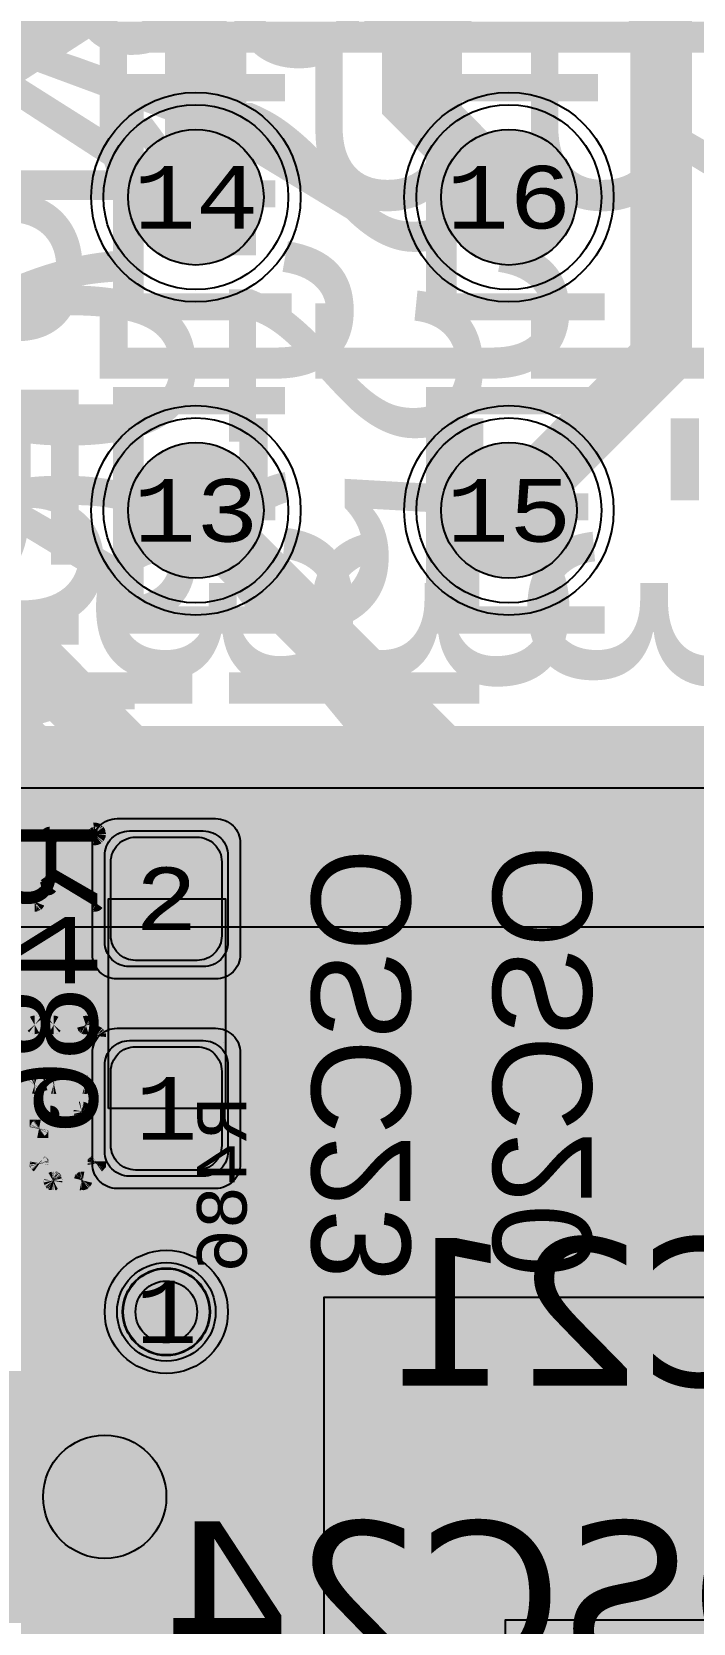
# Model space of a CAD drawing. Extents: x -28 to 199, y -61 to 255.
# Drawn here: x 62.41 to 67.78, y 177.97 to 190.88 of the extents above; entities that cross this region are included whole.
import ezdxf
from ezdxf.enums import TextEntityAlignment as Align

# ---------------------------------------------------------------- set-up
doc = ezdxf.new("R2010")
doc.units = 0
doc.header["$MEASUREMENT"] = 0
for name, color, linetype in [('ASSEMBLY_OUTLINES_BTM', 191, 'CONTINUOUS'), ('ASSEMBLY_OUTLINES_TOP', 102, 'CONTINUOUS'), ('ASSEMBLY_PART_NUMBERS_BTM', 191, 'CONTINUOUS'), ('ASSEMBLY_PART_NUMBERS_TOP', 102, 'CONTINUOUS'), ('ASSEMBLY_REF_DES_BTM', 191, 'CONTINUOUS'), ('DRILL_DRAWING', 21, 'CONTINUOUS'), ('GENERATED_SILKSCREEN_BTM', 255, 'CONTINUOUS'), ('GENERATED_SILKSCREEN_TOP', 140, 'CONTINUOUS'), ('MOUNTING_HOLES_LAYER_2', 42, 'CONTINUOUS'), ('MOUNTING_HOLES_LAYER_3', 42, 'CONTINUOUS'), ('MOUNTING_HOLES_LAYER_BOT21', 42, 'CONTINUOUS'), ('MOUNTING_HOLES_LAYER_TOP', 42, 'CONTINUOUS'), ('PART_HOLES_LAYER_2', 30, 'CONTINUOUS'), ('PART_HOLES_LAYER_3', 30, 'CONTINUOUS'), ('PART_HOLES_LAYER_BOTTOM', 30, 'CONTINUOUS'), ('PART_HOLES_LAYER_TOP', 30, 'CONTINUOUS'), ('PART_PADS_LAYER_2', 230, 'CONTINUOUS'), ('PART_PADS_LAYER_3', 81, 'CONTINUOUS'), ('PART_PADS_LAYER_BOTTOM', 10, 'CONTINUOUS'), ('PART_PADS_LAYER_TOP', 150, 'CONTINUOUS'), ('PART_PADS_SMD_BTM', 10, 'CONTINUOUS'), ('PIN_NUMBERS_BTM', 8, 'CONTINUOUS'), ('PIN_NUMBERS_TOP', 8, 'CONTINUOUS'), ('PLACEMENT_OUTLINES_BTM', 222, 'CONTINUOUS'), ('PLACEMENT_OUTLINES_TOP', 130, 'CONTINUOUS'), ('PLANE_DATA_LAYER_TOP', 150, 'CONTINUOUS'), ('PLANE_SHAPES_LAYER_2', 230, 'CONTINUOUS'), ('PLANE_SHAPES_LAYER_3', 81, 'CONTINUOUS'), ('PLANE_SHAPES_LAYER_TOP', 150, 'CONTINUOUS'), ('SILKSCREEN_OUTLINES_BTM', 211, 'CONTINUOUS'), ('SILKSCREEN_OUTLINES_TOP', 150, 'CONTINUOUS'), ('SILKSCREEN_REF_DES_BTM', 211, 'CONTINUOUS'), ('SOLDERMASK_PADS_BTM', 12, 'CONTINUOUS'), ('SOLDERMASK_PADS_TOP', 180, 'CONTINUOUS'), ('SOLDERPASTE_PADS_BTM', 12, 'CONTINUOUS'), ('TRACES_LAYER_BOTTOM', 10, 'CONTINUOUS'), ('TRACES_LAYER_TOP', 150, 'CONTINUOUS')]:
    doc.layers.add(name, color=color, linetype=linetype)
doc.styles.add('COURIER_NEW', font='COUR.TTF')
doc.styles.add('VERDANA', font='verdana.TTF')
doc.styles.add('VERIBEST_GERBER_0', font='txt')

msp = doc.modelspace()

# ---------------------------------------------------------------- hatches: boundary and pattern name
at = {"layer": 'ASSEMBLY_OUTLINES_BTM'}
h = msp.add_hatch(color=256, dxfattribs=at)
edge = h.paths.add_edge_path()
edge.add_arc((63.5, 180.5), 0.5, 0, 360)
at = {"layer": 'MOUNTING_HOLES_LAYER_2'}
h = msp.add_hatch(color=256, dxfattribs=at)
edge = h.paths.add_edge_path()
edge.add_arc((63, 179), 0.5, 0, 360)
at = {"layer": 'MOUNTING_HOLES_LAYER_3'}
h = msp.add_hatch(color=256, dxfattribs=at)
edge = h.paths.add_edge_path()
edge.add_arc((63, 179), 0.5, 0, 360)
at = {"layer": 'MOUNTING_HOLES_LAYER_BOT21'}
h = msp.add_hatch(color=256, dxfattribs=at)
edge = h.paths.add_edge_path()
edge.add_arc((63, 179), 0.5, 0, 360)
at = {"layer": 'MOUNTING_HOLES_LAYER_TOP'}
h = msp.add_hatch(color=256, dxfattribs=at)
edge = h.paths.add_edge_path()
edge.add_arc((63, 179), 0.5, 0, 360)
at = {"layer": 'PART_HOLES_LAYER_2'}
h = msp.add_hatch(color=256, dxfattribs=at)
edge = h.paths.add_edge_path()
edge.add_arc((63.74, 189.54), 0.55, 0, 360)
h = msp.add_hatch(color=256, dxfattribs=at)
edge = h.paths.add_edge_path()
edge.add_arc((66.28, 189.54), 0.55, 0, 360)
h = msp.add_hatch(color=256, dxfattribs=at)
edge = h.paths.add_edge_path()
edge.add_arc((63.74, 187), 0.55, 0, 360)
h = msp.add_hatch(color=256, dxfattribs=at)
edge = h.paths.add_edge_path()
edge.add_arc((66.28, 187), 0.55, 0, 360)
h = msp.add_hatch(color=256, dxfattribs=at)
edge = h.paths.add_edge_path()
edge.add_arc((63.5, 180.5), 0.25, 0, 360)
at = {"layer": 'PART_HOLES_LAYER_3'}
h = msp.add_hatch(color=256, dxfattribs=at)
edge = h.paths.add_edge_path()
edge.add_arc((63.74, 189.54), 0.55, 0, 360)
h = msp.add_hatch(color=256, dxfattribs=at)
edge = h.paths.add_edge_path()
edge.add_arc((66.28, 189.54), 0.55, 0, 360)
h = msp.add_hatch(color=256, dxfattribs=at)
edge = h.paths.add_edge_path()
edge.add_arc((63.74, 187), 0.55, 0, 360)
h = msp.add_hatch(color=256, dxfattribs=at)
edge = h.paths.add_edge_path()
edge.add_arc((66.28, 187), 0.55, 0, 360)
h = msp.add_hatch(color=256, dxfattribs=at)
edge = h.paths.add_edge_path()
edge.add_arc((63.5, 180.5), 0.25, 0, 360)
at = {"layer": 'PART_HOLES_LAYER_BOTTOM'}
h = msp.add_hatch(color=256, dxfattribs=at)
edge = h.paths.add_edge_path()
edge.add_arc((63.74, 189.54), 0.55, 0, 360)
h = msp.add_hatch(color=256, dxfattribs=at)
edge = h.paths.add_edge_path()
edge.add_arc((66.28, 189.54), 0.55, 0, 360)
h = msp.add_hatch(color=256, dxfattribs=at)
edge = h.paths.add_edge_path()
edge.add_arc((63.74, 187), 0.55, 0, 360)
h = msp.add_hatch(color=256, dxfattribs=at)
edge = h.paths.add_edge_path()
edge.add_arc((66.28, 187), 0.55, 0, 360)
h = msp.add_hatch(color=256, dxfattribs=at)
edge = h.paths.add_edge_path()
edge.add_arc((63.5, 180.5), 0.25, 0, 360)
at = {"layer": 'PART_HOLES_LAYER_TOP'}
h = msp.add_hatch(color=256, dxfattribs=at)
edge = h.paths.add_edge_path()
edge.add_arc((63.74, 189.54), 0.55, 0, 360)
h = msp.add_hatch(color=256, dxfattribs=at)
edge = h.paths.add_edge_path()
edge.add_arc((66.28, 189.54), 0.55, 0, 360)
h = msp.add_hatch(color=256, dxfattribs=at)
edge = h.paths.add_edge_path()
edge.add_arc((63.74, 187), 0.55, 0, 360)
h = msp.add_hatch(color=256, dxfattribs=at)
edge = h.paths.add_edge_path()
edge.add_arc((66.28, 187), 0.55, 0, 360)
h = msp.add_hatch(color=256, dxfattribs=at)
edge = h.paths.add_edge_path()
edge.add_arc((63.5, 180.5), 0.25, 0, 360)
at = {"layer": 'PLANE_DATA_LAYER_TOP'}
h = msp.add_hatch(color=256, dxfattribs=at)
h.paths.add_polyline_path([(86.463448, 185.473835, -0.1989099556854013), (86.44113, 185.419954), (76.797091, 175.775915, 0.1989122151386141), (76.650644, 175.422362), (76.650644, 172.0512, -0.414213562373095), (76.574444, 171.975), (76.559079, 171.975, -0.3496023543748377), (76.484808, 172.034161, 0.5130308321652396), (75.585987, 172.411269, -0.1385740107174437), (75.546107, 172.4), (75.273, 172.4, 0.1989122151386089), (74.919447, 172.253553), (74.867276, 172.201382, -0.1989133663344342), (74.813394, 172.179064), (73.0762, 172.179064, -0.414213562373095), (73, 172.255264), (73, 177.999992, 0.414213562373095), (72.999992, 178), (66.250008, 178, 0.414213562373095), (66.25, 177.999992), (66.25, 172.17423, -0.2644198350149006), (66.212766, 172.108747, 0.0622368132861753), (66.114895, 172.032618), (64.037581, 169.955303, 0.1989122151386089), (63.891134, 169.60175), (63.891134, 163.701765, -0.1989099556853327), (63.868816, 163.647884), (62.49325, 162.272318, -0.1989133663345028), (62.439368, 162.25), (50.8262, 162.25, -0.414213562373095), (50.75, 162.3262), (50.75, 162.9238, -0.414213562373095), (50.8262, 163), (51.65, 163, 0.414213562373095), (52.1, 163.45), (52.1, 164.55, 0.414213562373095), (51.65, 165), (50.8262, 165, -0.414213562373095), (50.75, 165.0762), (50.75, 165.249992, 0.414213562373095), (50.749992, 165.25), (45.592317, 165.25, -0.27336965403349), (45.52557, 165.289441, 0.4661354856309689), (44.623957, 165.467539, -0.6297856695914315), (44.5, 165.526916), (44.5, 166.465411, -0.414213562373095), (44.5762, 166.541611), (45.726869, 166.541611, 0.198912215138622), (46.080422, 166.688058), (47.408969, 168.016605, -0.5745546308790374), (47.536286, 167.983064, 3.3778190211340116), (47.863697, 169.021439, -0.6341075319548196), (47.739011, 169.080223), (47.739011, 171.669777, -0.6341075319548197), (47.863697, 171.728561, 2.1211046100404554), (47.863697, 173.271439, -0.6341075319548196), (47.739011, 173.330223), (47.739011, 175.919777, -0.6341075319548197), (47.863697, 175.978561, 2.1211046100404554), (47.863697, 177.521439, -0.6341075319548196), (47.739011, 177.580223), (47.739011, 177.63997, -0.1989099556853499), (47.761329, 177.693851), (54.79516, 184.727682, -0.1989133663344858), (54.849042, 184.75), (70.499992, 184.75, 0.414213562373095), (70.5, 184.750008), (70.5, 186.262529, -0.679246768798684), (70.631697, 186.314745, 2.5221309401857095), (70.631697, 187.685255, -0.679246768798684), (70.5, 187.737471), (70.5, 188.802529, -0.6792467687985848), (70.631697, 188.854745, 2.522130940185749), (70.631697, 190.225255, -0.679246768798684), (70.5, 190.277471), (70.5, 192.382365, -0.414213562373095), (70.5762, 192.458565), (75.378436, 192.458565, 0.1989122151386141), (75.731989, 192.605012), (77.354659, 194.227682, -0.198913366334503), (77.408541, 194.25), (80.573834, 194.25, -0.7996942034350105), (80.606523, 194.104968, 0.2895657790381564), (79.75, 192.75, 0.9999999999999999), (82.75, 192.75, 0.2895657790381564), (81.893477, 194.104968, -0.7996942034350105), (81.926166, 194.25), (84.073834, 194.25, -0.7996942034350105), (84.106523, 194.104968, 0.2895657790381564), (83.25, 192.75, 0.9999999999999999), (86.25, 192.75, 0.2895657790381564), (85.393477, 194.104968, -0.7996942034350105), (85.426166, 194.25), (86.203745, 194.25, -0.198913366334503), (86.257627, 194.227682), (86.44113, 194.044179, -0.1989099556854013), (86.463448, 193.990298)], flags=0)
h.paths.add_polyline_path([(54.4, 180.5, -0.9999999999999999), (55.6, 180.5, -0.9999999999999999)], flags=0)
h.paths.add_polyline_path([(57.774763, 179.999693, -0.6213993882361923), (57.717303, 180.123665, 3.4065579684257754), (57.101959, 179.91855, -0.6213955599504086), (57.130374, 179.784897, 5.713872496407954)], flags=0)
h.paths.add_polyline_path([(58.65, 180.5, -0.9999999999999999), (59.85, 180.5, -0.9999999999999999)], flags=0)
h.paths.add_polyline_path([(57.25, 175.5, -0.9999999999999999), (60.25, 175.5, -0.9999999999999999)], flags=0)
h.paths.add_polyline_path([(59, 168.5, -0.9999999999999999), (61, 168.5, -0.9999999999999999)], flags=0)
h.paths.add_polyline_path([(59.25, 179, -0.9999999999999999), (61.25, 179, -0.9999999999999999)], flags=0)
h.paths.add_polyline_path([(60, 173.5, -0.9999999999999999), (62, 173.5, -0.9999999999999999)], flags=0)
h.paths.add_polyline_path([(60.9, 167.5, -0.9999999999999999), (62.1, 167.5, -0.9999999999999999)], flags=0)
h.paths.add_polyline_path([(60.9, 171.5, -0.9999999999999999), (62.1, 171.5, -0.9999999999999999)], flags=0)
h.paths.add_polyline_path([(60.9, 180.5, -0.9999999999999999), (62.1, 180.5, -0.9999999999999999)], flags=0)
h.paths.add_polyline_path([(63.648041, 179.91855, 3.4065579684257754), (63.032697, 180.123665, -0.6213993882361925), (62.975237, 179.999693, 5.713872496407954), (63.619626, 179.784897, -0.6213955599504087)], flags=0)
h.paths.add_polyline_path([(74, 179.25, -0.9999999999999999), (76, 179.25, -0.9999999999999999)], flags=0)
h.paths.add_polyline_path([(76.5, 179.25, -0.9999999999999999), (78.5, 179.25, -0.9999999999999999)], flags=0)
h.paths.add_polyline_path([(78, 181, -0.9999999999999999), (81, 181, -0.9999999999999999)], flags=0)
h.paths.add_polyline_path([(80.25, 187, -0.9999999999999999), (83.25, 187, -0.9999999999999999)], flags=0)
at = {"layer": 'PLANE_SHAPES_LAYER_2'}
h = msp.add_hatch(color=256, dxfattribs=at)
h.paths.add_polyline_path([(169.5, 129.25), (149.5, 129.25), (142.25, 122), (142.25, 90.5), (147.5, 90.5), (147.5, 80), (154, 80), (154, 69.25), (131.75, 69.25), (131.75, 73.25), (121.25, 73.25), (121.25, 81), (110.5, 81), (110.5, 125.75), (106.5, 125.75), (106.5, 128.75), (93.5, 128.75), (93.5, 120.25), (91.75, 120.25), (91.75, 121.5), (80, 121.5), (80, 118.25), (73.25, 118.25), (73.25, 124.5), (67.5, 124.5), (67.5, 128), (57.75, 128), (57.75, 120.25), (55.25, 120.25), (55.25, 121.5), (47.5, 121.5), (47.5, 119), (35, 119), (35, 134.75), (32.75, 134.75), (32.75, 159.75), (29.25, 159.75), (29.25, 175.25), (22.5, 175.25), (22.5, 195.25), (17.25, 195.25), (17.25, 198), (22.5, 198), (22.5, 216.5), (40.25, 216.5), (40.25, 235.5), (54.5, 235.5), (54.5, 254), (87.25, 254), (87.25, 236.25), (86.25, 236.25), (86.25, 228.75), (81, 228.75), (81, 218.75), (95.25, 218.75), (95.25, 194.5), (87, 194.5), (87, 172), (131.1, 172), (131.1, 208.75), (115.5, 208.75), (115.5, 213.75), (106.75, 213.75), (106.75, 218.75), (110.25, 222.25), (110.25, 226.25), (142.5, 226.25), (142.5, 221.5), (160.5, 221.5), (160.5, 240.75), (169.5, 240.75)])
h.paths.add_polyline_path([(35.5, 149.5), (41.75, 149.5), (41.75, 152), (39.25, 152), (39.25, 154), (37.75, 154), (37.75, 152), (35.5, 152)], flags=16)
h.paths.add_polyline_path([(37.5, 125.75), (37.5, 128.75), (42.75, 128.75), (42.75, 125.75)], flags=16)
h.paths.add_polyline_path([(52, 127.75), (52, 130.75), (54.25, 130.75), (54.25, 127.75)], flags=16)
h.paths.add_polyline_path([(50.75, 219.5), (50.75, 226.5), (71.75, 226.5), (71.75, 219.5)], flags=16)
h.paths.add_polyline_path([(66.5, 150.75), (66.5, 177.5), (72.25, 177.5), (72.25, 150.75)], flags=16)
h.paths.add_polyline_path([(47.25, 185.25), (73, 185.25), (73, 188.25), (70.25, 188.25), (70.25, 191), (47.25, 191)], flags=16)
h.paths.add_polyline_path([(84.5, 208), (84.5, 212.75), (85, 212.75), (85, 208)], flags=16)
h.paths.add_polyline_path([(61.5, 137.25), (87.75, 137.25), (87.75, 140.5), (84.75, 140.5), (84.75, 143), (61.5, 143)], flags=16)
h.paths.add_polyline_path([(88.75, 127), (88.75, 130), (91, 130), (91, 127)], flags=16)
h.paths.add_polyline_path([(85.5, 130.25), (85.5, 132.5), (91, 132.5), (91, 130.25)], flags=16)
h.paths.add_polyline_path([(108.75, 142.25), (135.75, 142.25), (135.75, 145.75), (132.25, 145.75), (132.25, 149), (108.75, 149)], flags=16)
h.paths.add_polyline_path([(114.25, 126.75), (140.75, 126.75), (140.75, 129.75), (137.25, 129.75), (137.25, 133), (114.25, 133)], flags=16)
h.paths.add_polyline_path([(155.25, 180.25), (166.25, 180.25), (166.25, 186.25), (152.25, 186.25), (152.25, 183), (155.25, 183)], flags=16)
at = {"layer": 'PLANE_SHAPES_LAYER_3'}
h = msp.add_hatch(color=256, dxfattribs=at)
h.paths.add_polyline_path([(169.5, 129.25), (149.5, 129.25), (142.25, 122), (142.25, 90.5), (147.5, 90.5), (147.5, 80), (154, 80), (154, 69.25), (131.75, 69.25), (131.75, 73.25), (121.25, 73.25), (121.25, 81), (110.5, 81), (110.5, 125.75), (106.5, 125.75), (106.5, 128.75), (93.5, 128.75), (93.5, 120.25), (91.75, 120.25), (91.75, 121.5), (80, 121.5), (80, 118.25), (73.25, 118.25), (73.25, 124.5), (67.5, 124.5), (67.5, 127.75), (58.25, 127.75), (58.25, 130.25), (88.75, 130.25), (88.75, 127), (91, 127), (91, 132.5), (55, 132.5), (55, 131.25), (52, 131.25), (52, 127.75), (55, 127.75), (55, 127.25), (57.75, 127.25), (57.75, 120.25), (55.25, 120.25), (55.25, 121.5), (47.5, 121.5), (47.5, 119), (35, 119), (35, 134.75), (32.75, 134.75), (32.75, 159.75), (29.25, 159.75), (29.25, 175.25), (22.5, 175.25), (22.5, 195.25), (17.25, 195.25), (17.25, 198), (22.5, 198), (22.5, 216.5), (40.25, 216.5), (40.25, 235.5), (54.5, 235.5), (54.5, 254), (87.25, 254), (87.25, 236.25), (86.25, 236.25), (86.25, 228.75), (81, 228.75), (81, 218.75), (95.25, 218.75), (95.25, 194.5), (87, 194.5), (87, 172), (131.1, 172), (131.1, 208.75), (115.5, 208.75), (115.5, 213.75), (106.75, 213.75), (106.75, 218.75), (110.25, 222.25), (110.25, 226.25), (142.5, 226.25), (142.5, 221.5), (160.5, 221.5), (160.5, 240.75), (169.5, 240.75)])
h.paths.add_polyline_path([(35.5, 149.5), (41.75, 149.5), (41.75, 152), (39.25, 152), (39.25, 154), (37.75, 154), (37.75, 152), (35.5, 152)], flags=16)
h.paths.add_polyline_path([(37.5, 125.75), (37.5, 128.75), (42.75, 128.75), (42.75, 125.75)], flags=16)
h.paths.add_polyline_path([(50.75, 219.5), (50.75, 226.5), (71.75, 226.5), (71.75, 219.5)], flags=16)
h.paths.add_polyline_path([(66.5, 150.75), (66.5, 177.5), (72.25, 177.5), (72.25, 150.75)], flags=16)
h.paths.add_polyline_path([(47.25, 185.25), (73, 185.25), (73, 188.25), (70.25, 188.25), (70.25, 191), (47.25, 191)], flags=16)
h.paths.add_polyline_path([(84.5, 208), (84.5, 212.75), (85, 212.75), (85, 208)], flags=16)
h.paths.add_polyline_path([(61.5, 137.25), (87.75, 137.25), (87.75, 140.5), (84.75, 140.5), (84.75, 143), (61.5, 143)], flags=16)
h.paths.add_polyline_path([(108.75, 142.25), (135.75, 142.25), (135.75, 145.75), (132.25, 145.75), (132.25, 149), (108.75, 149)], flags=16)
h.paths.add_polyline_path([(114.25, 126.75), (140.75, 126.75), (140.75, 129.75), (137.25, 129.75), (137.25, 133), (114.25, 133)], flags=16)
h.paths.add_polyline_path([(155.25, 180.25), (166.25, 180.25), (166.25, 186.25), (152.25, 186.25), (152.25, 183), (155.25, 183)], flags=16)
at = {"layer": 'PLANE_SHAPES_LAYER_TOP'}
msp.add_hatch(color=256, dxfattribs=at).paths.add_polyline_path([(70.5, 178), (66.25, 178), (66.25, 171), (39.75, 171), (39.75, 184.75), (70.5, 184.75)], flags=0)

# ---------------------------------------------------------------- linework, layer by layer
at = {"layer": 'ASSEMBLY_OUTLINES_BTM'}
msp.add_lwpolyline([(63.03, 182.15), (63.03, 183.85), (63.98, 183.85), (63.98, 182.15)], close=True, dxfattribs=at)
msp.add_circle((63.5, 180.5), 0.5, dxfattribs=at)
at = {"layer": 'ASSEMBLY_OUTLINES_TOP', "const_width": 0.2}
for points in [[(43.33, 183.62), (43.33, 192.92), (76.53, 192.92), (76.53, 183.62)], [(64.78, 147.42), (64.78, 180.62), (74.08, 180.62), (74.08, 147.42)]]:
    msp.add_lwpolyline(points, close=True, dxfattribs=at)
at = {"layer": 'GENERATED_SILKSCREEN_BTM', "const_width": 0.15}
for points in [[(62.152801, 184.392405), (62.920799, 184.392405, -0.0990195136), (62.920801, 184.392405), (62.9272, 184.390805, -0.2133768072), (62.927204, 184.390804), (62.931204, 184.386804, -0.2133768072), (62.931205, 184.3868), (62.933603, 184.382004, -0.1845275523), (62.933605, 184.382001), (62.934405, 184.376401), (62.934405, 184.376399)], [(62.934405, 184.376399), (62.933605, 184.369999), (62.933605, 184.369998), (62.931205, 184.364398, -0.0970216496), (62.931204, 184.364396), (62.927204, 184.360396, -0.2133768072), (62.9272, 184.360395), (62.920801, 184.358795, -0.099019513), (62.920799, 184.358795), (62.552805, 184.358795), (62.552805, 183.982804), (62.925, 183.851817), (62.925, 183.851805), (62.552798, 183.982795, -0.3066784416), (62.552795, 183.9828), (62.552795, 184.3588, -0.4142135624), (62.5528, 184.358805), (62.920799, 184.358805), (62.927196, 184.360404), (62.931196, 184.364404), (62.933595, 184.370002), (62.934395, 184.3764), (62.933595, 184.381999), (62.933595, 184.382), (62.931197, 184.386795, -0.0710678118), (62.931196, 184.386796), (62.927196, 184.390796), (62.920799, 184.392395), (62.152801, 184.392395)], [(62.258403, 183.819605), (62.431199, 183.819605), (62.435197, 183.822004, -0.1119910928), (62.435199, 183.822005), (62.439197, 183.822805), (62.440796, 183.825203), (62.542396, 183.953203, -0.3391210229), (62.542402, 183.953205), (62.915202, 183.822005, -0.049388989), (62.915203, 183.822005), (62.9216, 183.820405), (62.925, 183.822105), (62.925, 183.822095), (62.921604, 183.820397, -0.2888244164), (62.921599, 183.820395), (62.9152, 183.821995, -0.0990195134), (62.915198, 183.821995), (62.542401, 183.953194), (62.440804, 183.825197), (62.439204, 183.822798, -0.2052577021), (62.439201, 183.822795), (62.435202, 183.821995), (62.431203, 183.819596, -0.1622776596), (62.4312, 183.819595), (62.258402, 183.819595, -0.3624646072)], [(63.030005, 182.716164, 1.1642e-05), (63.029995, 182.716156), (63.029995, 183.283844, 1.1642e-05), (63.030005, 183.283836), (63.030005, 182.716164)], [(63.980005, 182.707902, 1.22306e-05), (63.979995, 182.707911), (63.979995, 183.292089, 1.22306e-05), (63.980005, 183.292098), (63.980005, 182.707902)], [(62.231201, 182.827605), (62.431198, 182.827605, -0.3624646072), (62.431204, 182.827604), (62.432004, 182.826805), (62.5088, 182.801206), (62.585597, 182.826805), (62.586396, 182.827604, -0.3624646073), (62.586402, 182.827605), (62.8432, 182.827605, -0.2360679765), (62.843204, 182.827603), (62.846399, 182.826005, -0.2617450007), (62.846404, 182.826004), (62.849604, 182.822804, -0.1119910927), (62.849605, 182.822802), (62.932002, 182.742805, -0.1119910925), (62.932004, 182.742804), (62.935204, 182.739604, -0.1622776611), (62.935205, 182.739601), (62.936005, 182.736403, -0.0493889889), (62.936005, 182.736402), (62.936805, 182.734002), (62.936805, 182.579708)], [(62.936805, 182.579708, 3.13471e-05), (62.936795, 182.579675), (62.936795, 182.733998), (62.935995, 182.736398), (62.935995, 182.736399), (62.935196, 182.739596), (62.931996, 182.742796, -0.1119910925), (62.931995, 182.742798), (62.849598, 182.822795, -0.1119910931), (62.849596, 182.822796), (62.846396, 182.825996, -0.0710678118), (62.846395, 182.825997), (62.8432, 182.827595), (62.586403, 182.827595), (62.585604, 182.826796, -0.1622776605), (62.585601, 182.826795), (62.508802, 182.801195, -0.1865745344), (62.508798, 182.801195), (62.431999, 182.826795, -0.1622776605), (62.431996, 182.826796), (62.431197, 182.827595), (62.231202, 182.827595)], [(62.234401, 182.342005), (62.4296, 182.342005), (62.431196, 182.342803, -0.2360679777), (62.4312, 182.342805), (62.431998, 182.342805), (62.508798, 182.368405, -0.1865745344), (62.508802, 182.368405), (62.585602, 182.342805), (62.587999, 182.342805, -0.0990195136), (62.588001, 182.342805), (62.591201, 182.342005), (62.840798, 182.342005), (62.843198, 182.342805, -0.0990195139), (62.8432, 182.342805), (62.846396, 182.343604), (62.849596, 182.346804, -0.1119910931), (62.849598, 182.346805), (62.925, 182.420011), (62.925, 182.419997), (62.849605, 182.346798, -0.1119910927), (62.849604, 182.346796), (62.846404, 182.343596, -0.2133768057), (62.8464, 182.343595), (62.843203, 182.342795, -0.0493889891), (62.843202, 182.342795), (62.840802, 182.341995, -0.1454891684), (62.840799, 182.341995), (62.591201, 182.341995, -0.099019513), (62.591199, 182.341995), (62.587999, 182.342795), (62.585601, 182.342795, -0.1454891684), (62.585598, 182.342795), (62.5088, 182.368394), (62.432002, 182.342795, -0.1454891684), (62.431999, 182.342795), (62.4312, 182.342795), (62.429604, 182.341997, -0.2360679765), (62.4296, 182.341995), (62.234401, 182.341995, -0.099019513)], [(62.262401, 182.130805), (62.811199, 182.130805, -0.1454891684), (62.811202, 182.130805), (62.813602, 182.130005, -0.0710678115), (62.813603, 182.130004), (62.819201, 182.128405, -0.1119910931), (62.819203, 182.128404), (62.821603, 182.126804, -0.2360679769), (62.821605, 182.1268), (62.822403, 182.125205, -0.0710678118), (62.822404, 182.125204), (62.824004, 182.123604, -0.1119910925), (62.824005, 182.123602), (62.925, 181.999754), (62.925, 181.999738), (62.823998, 182.123595, -0.1119910925), (62.823996, 182.123596), (62.822396, 182.125196, -0.2133768072), (62.822395, 182.1252), (62.821597, 182.126796), (62.819198, 182.128395), (62.8136, 182.129995, -0.0990195139), (62.813598, 182.129995), (62.811198, 182.130795), (62.262401, 182.130795)], [(62.2704, 182.098005), (62.5576, 182.098005, -0.61803399), (62.557604, 182.097997), (62.468805, 181.989198), (62.468005, 181.985999, -0.1845275522), (62.468003, 181.985996), (62.467205, 181.9844), (62.467205, 181.9836, -0.4142135624), (62.4672, 181.983595), (62.466404, 181.983595), (62.465605, 181.979599), (62.465605, 181.710001), (62.466404, 181.706804), (62.467204, 181.706004, -0.2133768072), (62.467205, 181.706), (62.467205, 181.705202), (62.468005, 181.702802), (62.468005, 181.702801), (62.468805, 181.699602), (62.577603, 181.565205), (62.580002, 181.564405, -0.3066784412), (62.580005, 181.5644), (62.580803, 181.562805, -0.0710678118), (62.580804, 181.562804), (62.581603, 181.562005), (62.583199, 181.562005, -0.0990195139), (62.583201, 181.562005), (62.5888, 181.560405, -0.0990195134), (62.588802, 181.560405), (62.591202, 181.559605), (62.811199, 181.559605), (62.815199, 181.560405, -0.0493889887), (62.8152, 181.560405), (62.818396, 181.562003, -0.1845275527), (62.818399, 181.562005), (62.821596, 181.562804), (62.823996, 181.565204, -0.1119910931), (62.823998, 181.565205), (62.933595, 181.699602), (62.935195, 181.703602, -0.0970216502), (62.935196, 181.703604), (62.935995, 181.704403), (62.935995, 181.706, -0.2360679781), (62.935997, 181.706004), (62.936795, 181.7076), (62.936795, 181.720325, 3.13471e-05), (62.936805, 181.720292), (62.936805, 181.7076)], [(62.936805, 181.7076, -0.2360679781), (62.936803, 181.707596), (62.936005, 181.706), (62.936005, 181.7044, -0.2133768062), (62.936004, 181.704396), (62.935204, 181.703596), (62.933605, 181.699598, -0.1845275532), (62.933603, 181.699595), (62.824005, 181.565198, -0.1119910937), (62.824004, 181.565196), (62.821604, 181.562796, -0.2133768061), (62.8216, 181.562795), (62.818401, 181.561995, -0.0493889891), (62.8184, 181.561995), (62.815204, 181.560397, -0.1845275525), (62.815201, 181.560395), (62.811201, 181.559595, -0.0990195136), (62.811199, 181.559595), (62.591201, 181.559595, -0.1454891692), (62.591198, 181.559595), (62.588798, 181.560395, -0.0710678118), (62.588797, 181.560396), (62.583199, 181.561995), (62.581602, 181.561995, -0.3624646092), (62.581596, 181.561996), (62.580796, 181.562796, -0.2133768072), (62.580795, 181.5628), (62.579997, 181.564395), (62.577598, 181.565195, -0.1845275532), (62.577596, 181.565198), (62.468797, 181.699596, -0.1845275523), (62.468795, 181.699599), (62.467995, 181.702797, -0.0493889889), (62.467995, 181.702798), (62.467195, 181.705198), (62.467195, 181.705997), (62.466396, 181.706796, -0.1622776599), (62.466395, 181.706799), (62.465595, 181.709999), (62.465595, 181.979601), (62.466395, 181.983601, -0.4142135622), (62.466401, 181.983605), (62.467195, 181.983605), (62.467195, 181.9844, -0.2360679781), (62.467197, 181.984404), (62.467995, 181.986), (62.467995, 181.986001), (62.468795, 181.989201, -0.1845275523), (62.468797, 181.989204), (62.557589, 182.097995), (62.270402, 182.097995)]]:
    msp.add_lwpolyline(points, format="xyb", dxfattribs=at)
for points in [[(62.1696, 184.3588), (62.1696, 183.9756), (62.2704, 183.8516), (62.4192, 183.8516), (62.5208, 183.9756), (62.5208, 184.3588), (62.1696, 184.3588)], [(64.80242, 183.57802), (65.35122, 183.57802), (65.35522, 183.57882), (65.35842, 183.58042), (65.36162, 183.58122), (65.36402, 183.58362), (65.47362, 183.71802), (65.47522, 183.72202), (65.47602, 183.72282), (65.47602, 183.72442), (65.47682, 183.72602), (65.47682, 183.72682), (65.47682, 183.72842), (65.47682, 183.99802), (65.47602, 184.00122), (65.47522, 184.00442), (65.47362, 184.00762), (65.36402, 184.14202), (65.36162, 184.14522), (65.35842, 184.14682), (65.35522, 184.14842), (65.35122, 184.14922), (64.80242, 184.14922), (64.79842, 184.14842), (64.79522, 184.14682), (64.79362, 184.14522), (64.79202, 184.14362), (64.78962, 184.14202), (64.68002, 184.00762), (64.67922, 184.00442), (64.67842, 184.00202), (64.67762, 184.00122), (64.67682, 183.99802), (64.67682, 183.72842), (64.67762, 183.72522), (64.67762, 183.72442), (64.67842, 183.72362), (64.67922, 183.72122), (64.68002, 183.71802), (64.78962, 183.58362), (64.79202, 183.58282), (64.79282, 183.58122), (64.79362, 183.58042), (64.79522, 183.58042), (64.79842, 183.57882), (64.80242, 183.57802)], [(64.81042, 184.11642), (65.34322, 184.11642), (65.44402, 183.99322), (65.44402, 183.73482), (65.34322, 183.61002), (64.81042, 183.61002), (64.70962, 183.73482), (64.70962, 183.99322), (64.81042, 184.11642)], [(66.27342, 183.60702), (66.82222, 183.60702), (66.82622, 183.60782), (66.82942, 183.60942), (66.83262, 183.61022), (66.83502, 183.61262), (66.94462, 183.74702), (66.94622, 183.75102), (66.94702, 183.75182), (66.94702, 183.75342), (66.94782, 183.75502), (66.94782, 183.75582), (66.94782, 183.75742), (66.94782, 184.02702), (66.94702, 184.03022), (66.94622, 184.03342), (66.94462, 184.03662), (66.83502, 184.17102), (66.83262, 184.17422), (66.82942, 184.17582), (66.82622, 184.17742), (66.82222, 184.17822), (66.27342, 184.17822), (66.26942, 184.17742), (66.26622, 184.17582), (66.26462, 184.17422), (66.26302, 184.17262), (66.26062, 184.17102), (66.15102, 184.03662), (66.15022, 184.03342), (66.14942, 184.03102), (66.14862, 184.03022), (66.14782, 184.02702), (66.14782, 183.75742), (66.14862, 183.75422), (66.14862, 183.75342), (66.14942, 183.75262), (66.15022, 183.75022), (66.15102, 183.74702), (66.26062, 183.61262), (66.26302, 183.61182), (66.26382, 183.61022), (66.26462, 183.60942), (66.26622, 183.60942), (66.26942, 183.60782), (66.27342, 183.60702)], [(66.28142, 184.14542), (66.81422, 184.14542), (66.91502, 184.02222), (66.91502, 183.76382), (66.81422, 183.63902), (66.28142, 183.63902), (66.18062, 183.76382), (66.18062, 184.02222), (66.28142, 184.14542)], [(62.6456, 183.5804), (62.216, 183.15), (62.6456, 183.15), (62.6456, 183.5804)], [(62.164, 183.146), (62.6496, 183.6316), (62.6544, 183.6348), (62.6592, 183.6364), (62.664, 183.6356), (62.6696, 183.6324), (62.6736, 183.6308), (62.676, 183.6276), (62.6776, 183.6244), (62.6784, 183.6204), (62.6784, 183.15), (62.9208, 183.15)], [(65.06322, 182.96282), (65.17282, 182.82762), (65.17602, 182.82522), (65.18002, 182.82442), (65.18242, 182.82362), (65.18482, 182.82282), (65.18642, 182.82202), (65.35122, 182.82202), (65.35362, 182.82282), (65.35922, 182.82442), (65.36082, 182.82522), (65.36402, 182.82762), (65.47362, 182.96202), (65.47522, 182.96602), (65.47602, 182.96682), (65.47602, 182.96842), (65.47682, 182.97002), (65.47682, 182.97082), (65.47682, 182.97242), (65.47682, 183.24202), (65.47602, 183.24522), (65.47522, 183.24842), (65.47362, 183.25162), (65.36402, 183.38602), (65.36002, 183.39002), (65.35522, 183.39082), (65.34962, 183.39002), (65.34402, 183.38682), (65.34002, 183.38362), (65.33682, 183.37802), (65.33602, 183.37322), (65.33762, 183.36762), (65.44402, 183.23722), (65.44402, 182.97882), (65.34322, 182.85402), (65.19442, 182.85402), (65.09282, 182.97802), (65.09282, 183.24202), (65.09282, 183.24522), (65.09202, 183.24922), (65.09042, 183.25162), (64.98082, 183.38602), (64.98002, 183.38762), (64.97842, 183.38922), (64.97602, 183.39082), (64.97042, 183.39242), (64.96722, 183.39322), (64.80242, 183.39322), (64.79842, 183.39242), (64.79522, 183.39082), (64.79362, 183.38922), (64.79202, 183.38762), (64.78962, 183.38602), (64.68002, 183.25162), (64.67922, 183.24842), (64.67842, 183.24602), (64.67762, 183.24522), (64.67682, 183.24202), (64.67682, 182.97242), (64.67762, 182.96922), (64.67842, 182.96762), (64.67922, 182.96522), (64.68002, 182.96282), (64.76242, 182.86202), (64.76642, 182.85802), (64.77122, 182.85642), (64.77682, 182.85722), (64.78242, 182.85962), (64.78642, 182.86362), (64.78962, 182.86922), (64.79042, 182.87562), (64.78882, 182.88122), (64.70962, 182.97722), (64.70962, 183.23722), (64.81042, 183.36042), (64.95922, 183.36042), (65.06082, 183.23722), (65.06082, 182.97242), (65.06162, 182.96922), (65.06242, 182.96602), (65.06322, 182.96282)], [(66.53422, 182.99182), (66.64382, 182.85662), (66.64702, 182.85422), (66.65102, 182.85342), (66.65342, 182.85262), (66.65582, 182.85182), (66.65742, 182.85102), (66.82222, 182.85102), (66.82462, 182.85182), (66.83022, 182.85342), (66.83182, 182.85422), (66.83502, 182.85662), (66.94462, 182.99102), (66.94622, 182.99502), (66.94702, 182.99582), (66.94702, 182.99742), (66.94782, 182.99902), (66.94782, 182.99982), (66.94782, 183.00142), (66.94782, 183.27102), (66.94702, 183.27422), (66.94622, 183.27742), (66.94462, 183.28062), (66.83502, 183.41502), (66.83102, 183.41902), (66.82622, 183.41982), (66.82062, 183.41902), (66.81502, 183.41582), (66.81102, 183.41262), (66.80782, 183.40702), (66.80702, 183.40222), (66.80862, 183.39662), (66.91502, 183.26622), (66.91502, 183.00782), (66.81422, 182.88302), (66.66542, 182.88302), (66.56382, 183.00702), (66.56382, 183.27102), (66.56382, 183.27422), (66.56302, 183.27822), (66.56142, 183.28062), (66.45182, 183.41502), (66.45102, 183.41662), (66.44942, 183.41822), (66.44702, 183.41982), (66.44142, 183.42142), (66.43822, 183.42222), (66.27342, 183.42222), (66.26942, 183.42142), (66.26622, 183.41982), (66.26462, 183.41822), (66.26302, 183.41662), (66.26062, 183.41502), (66.15102, 183.28062), (66.15022, 183.27742), (66.14942, 183.27502), (66.14862, 183.27422), (66.14782, 183.27102), (66.14782, 183.00142), (66.14862, 182.99822), (66.14942, 182.99662), (66.15022, 182.99422), (66.15102, 182.99182), (66.23342, 182.89102), (66.23742, 182.88702), (66.24222, 182.88542), (66.24782, 182.88622), (66.25342, 182.88862), (66.25742, 182.89262), (66.26062, 182.89822), (66.26142, 182.90462), (66.25982, 182.91022), (66.18062, 183.00622), (66.18062, 183.26622), (66.28142, 183.38942), (66.43022, 183.38942), (66.53182, 183.26622), (66.53182, 183.00142), (66.53262, 182.99822), (66.53342, 182.99502), (66.53422, 182.99182)], [(62.9208, 183.15), (62.9272, 183.1492), (62.9312, 183.1452), (62.9336, 183.1396), (62.9344, 183.134), (62.9336, 183.1284), (62.9312, 183.1236), (62.9272, 183.1196), (62.9208, 183.118), (62.6784, 183.118), (62.6784, 183.0804), (62.6768, 183.0748), (62.6736, 183.07), (62.668, 183.0676), (62.6624, 183.0668), (62.656, 183.0676), (62.6504, 183.07), (62.6464, 183.0748), (62.6456, 183.0804), (62.6456, 183.118), (62.1752, 183.118)], [(62.2432, 182.7956), (62.4248, 182.7956), (62.4936, 182.774), (62.4936, 182.3972), (62.4248, 182.374), (62.2432, 182.374), (62.1696, 182.4444), (62.1696, 182.7236), (62.2432, 182.7956)], [(62.5944, 182.7956), (62.8312, 182.7956), (62.904, 182.7236), (62.904, 182.4444), (62.8312, 182.374), (62.5944, 182.374), (62.5256, 182.3972), (62.5256, 182.774), (62.5944, 182.7956)], [(65.47362, 182.49562), (65.36402, 182.63002), (65.36162, 182.63402), (65.35842, 182.63482), (65.35522, 182.63642), (65.35122, 182.63722), (64.80242, 182.63722), (64.79842, 182.63642), (64.79522, 182.63482), (64.79362, 182.63322), (64.79202, 182.63242), (64.78962, 182.63002), (64.68002, 182.49562), (64.67922, 182.49322), (64.67842, 182.49082), (64.67762, 182.49002), (64.67682, 182.48682), (64.67682, 182.21722), (64.67762, 182.21322), (64.67842, 182.21162), (64.67922, 182.20922), (64.68002, 182.20682), (64.78962, 182.07162), (64.79362, 182.06842), (64.80002, 182.06682), (64.80402, 182.06762), (64.80882, 182.06922), (64.81202, 182.07162), (64.81522, 182.07562), (64.81762, 182.07962), (64.81842, 182.08362), (64.81842, 182.08762), (64.81602, 182.09082), (64.70962, 182.22282), (64.70962, 182.48122), (64.81042, 182.60442), (65.34322, 182.60442), (65.44402, 182.48122), (65.44402, 182.22282), (65.33762, 182.09082), (65.33602, 182.08762), (65.33522, 182.08362), (65.33602, 182.07962), (65.33842, 182.07562), (65.34162, 182.07162), (65.34562, 182.06922), (65.34962, 182.06762), (65.35522, 182.06682), (65.36002, 182.06842), (65.36402, 182.07162), (65.47362, 182.20682), (65.47522, 182.21002), (65.47602, 182.21082), (65.47602, 182.21322), (65.47682, 182.21402), (65.47682, 182.21482), (65.47682, 182.21722), (65.47682, 182.48682), (65.47602, 182.49002), (65.47522, 182.49322), (65.47362, 182.49562)], [(66.94462, 182.52462), (66.83502, 182.65902), (66.83262, 182.66302), (66.82942, 182.66382), (66.82622, 182.66542), (66.82222, 182.66622), (66.27342, 182.66622), (66.26942, 182.66542), (66.26622, 182.66382), (66.26462, 182.66222), (66.26302, 182.66142), (66.26062, 182.65902), (66.15102, 182.52462), (66.15022, 182.52222), (66.14942, 182.51982), (66.14862, 182.51902), (66.14782, 182.51582), (66.14782, 182.24622), (66.14862, 182.24222), (66.14942, 182.24062), (66.15022, 182.23822), (66.15102, 182.23582), (66.26062, 182.10062), (66.26462, 182.09742), (66.27102, 182.09582), (66.27502, 182.09662), (66.27982, 182.09822), (66.28302, 182.10062), (66.28622, 182.10462), (66.28862, 182.10862), (66.28942, 182.11262), (66.28942, 182.11662), (66.28702, 182.11982), (66.18062, 182.25182), (66.18062, 182.51022), (66.28142, 182.63342), (66.81422, 182.63342), (66.91502, 182.51022), (66.91502, 182.25182), (66.80862, 182.11982), (66.80702, 182.11662), (66.80622, 182.11262), (66.80702, 182.10862), (66.80942, 182.10462), (66.81262, 182.10062), (66.81662, 182.09822), (66.82062, 182.09662), (66.82622, 182.09582), (66.83102, 182.09742), (66.83502, 182.10062), (66.94462, 182.23582), (66.94622, 182.23902), (66.94702, 182.23982), (66.94702, 182.24222), (66.94782, 182.24302), (66.94782, 182.24382), (66.94782, 182.24622), (66.94782, 182.51582), (66.94702, 182.51902), (66.94622, 182.52222), (66.94462, 182.52462)], [(62.5992, 182.098), (62.8032, 182.098), (62.904, 181.9748), (62.904, 181.7164), (62.8032, 181.5916), (62.5992, 181.5916), (62.4976, 181.7164), (62.4976, 181.9748), (62.5992, 182.098)], [(66.15102, 181.48062), (66.26062, 181.34622), (66.26462, 181.34382), (66.26782, 181.34302), (66.27022, 181.34142), (66.27342, 181.34062), (66.38302, 181.34062), (66.38542, 181.34142), (66.39102, 181.34302), (66.39502, 181.34382), (66.39662, 181.34622), (66.82942, 181.87902), (66.91502, 181.87902), (66.91502, 181.35662), (66.91662, 181.35102), (66.91982, 181.34622), (66.92542, 181.34382), (66.93182, 181.34302), (66.93742, 181.34382), (66.94302, 181.34622), (66.94622, 181.35102), (66.94782, 181.35662), (66.94782, 181.89582), (66.94622, 181.90222), (66.94222, 181.90622), (66.93822, 181.91022), (66.93182, 181.91182), (66.82222, 181.91182), (66.81982, 181.91102), (66.81422, 181.90942), (66.81182, 181.90782), (66.81022, 181.90622), (66.80862, 181.90462), (66.37502, 181.37262), (66.28142, 181.37262), (66.18062, 181.49742), (66.18062, 181.75582), (66.28702, 181.88622), (66.28862, 181.89182), (66.28782, 181.89662), (66.28542, 181.90222), (66.28062, 181.90542), (66.27582, 181.90862), (66.27022, 181.90942), (66.26462, 181.90862), (66.26062, 181.90462), (66.15102, 181.77022), (66.15022, 181.76702), (66.14942, 181.76462), (66.14862, 181.76382), (66.14782, 181.76062), (66.14782, 181.49102), (66.14862, 181.48782), (66.14862, 181.48702), (66.14942, 181.48622), (66.15022, 181.48382), (66.15102, 181.48062)], [(64.68002, 181.45162), (64.78962, 181.31722), (64.79362, 181.31482), (64.79682, 181.31402), (64.79922, 181.31242), (64.80242, 181.31162), (64.91202, 181.31162), (64.91442, 181.31242), (64.92002, 181.31402), (64.92402, 181.31482), (64.92562, 181.31722), (65.35842, 181.85002), (65.44402, 181.85002), (65.44402, 181.32762), (65.44562, 181.32202), (65.44882, 181.31722), (65.45442, 181.31482), (65.46082, 181.31402), (65.46642, 181.31482), (65.47202, 181.31722), (65.47522, 181.32202), (65.47682, 181.32762), (65.47682, 181.86682), (65.47522, 181.87322), (65.47122, 181.87722), (65.46722, 181.88122), (65.46082, 181.88282), (65.35122, 181.88282), (65.34882, 181.88202), (65.34322, 181.88042), (65.34082, 181.87882), (65.33922, 181.87722), (65.33762, 181.87562), (64.90402, 181.34362), (64.81042, 181.34362), (64.70962, 181.46842), (64.70962, 181.72682), (64.81602, 181.85722), (64.81762, 181.86282), (64.81682, 181.86762), (64.81442, 181.87322), (64.80962, 181.87642), (64.80482, 181.87962), (64.79922, 181.88042), (64.79362, 181.87962), (64.78962, 181.87562), (64.68002, 181.74122), (64.67922, 181.73802), (64.67842, 181.73562), (64.67762, 181.73482), (64.67682, 181.73162), (64.67682, 181.46202), (64.67762, 181.45882), (64.67762, 181.45802), (64.67842, 181.45722), (64.67922, 181.45482), (64.68002, 181.45162)], [(66.26062, 181.14862), (66.15102, 181.01422), (66.15022, 181.01102), (66.14942, 181.00862), (66.14862, 181.00782), (66.14782, 181.00462), (66.14782, 180.73502), (66.14862, 180.73182), (66.14862, 180.73102), (66.14942, 180.73022), (66.15022, 180.72782), (66.15102, 180.72462), (66.26062, 180.59022), (66.26462, 180.58782), (66.26782, 180.58702), (66.27022, 180.58542), (66.27342, 180.58462), (66.82222, 180.58462), (66.82462, 180.58542), (66.83022, 180.58702), (66.83182, 180.58782), (66.83502, 180.59022), (66.94462, 180.72462), (66.94542, 180.72782), (66.94622, 180.72942), (66.94702, 180.73102), (66.94782, 180.73262), (66.94782, 180.73502), (66.94782, 181.00462), (66.94702, 181.00782), (66.94622, 181.01102), (66.94462, 181.01422), (66.83502, 181.14862), (66.83342, 181.15022), (66.83262, 181.15182), (66.83022, 181.15342), (66.82462, 181.15502), (66.82222, 181.15582), (66.27342, 181.15582), (66.27022, 181.15502), (66.26782, 181.15342), (66.26462, 181.15182), (66.26062, 181.14862)], [(65.47362, 180.98522), (65.36402, 181.12042), (65.36002, 181.12442), (65.35762, 181.12522), (65.35522, 181.12522), (65.34962, 181.12442), (65.34402, 181.12122), (65.34002, 181.11722), (65.33682, 181.11242), (65.33602, 181.10682), (65.33762, 181.10122), (65.44402, 180.97082), (65.44402, 180.71242), (65.34322, 180.58762), (65.19442, 180.58762), (65.09282, 180.71082), (65.09282, 180.84362), (65.09122, 180.85002), (65.08802, 180.85402), (65.08242, 180.85642), (65.07682, 180.85722), (65.07122, 180.85642), (65.06562, 180.85402), (65.06242, 180.85002), (65.06082, 180.84362), (65.06082, 180.71082), (64.95922, 180.58762), (64.81042, 180.58762), (64.70962, 180.71242), (64.70962, 180.97082), (64.81602, 181.10122), (64.81762, 181.10682), (64.81682, 181.11242), (64.81442, 181.11722), (64.80962, 181.12122), (64.80482, 181.12442), (64.79922, 181.12522), (64.79602, 181.12522), (64.79362, 181.12442), (64.78962, 181.12042), (64.68002, 180.98522), (64.67922, 180.98282), (64.67842, 180.98042), (64.67762, 180.97962), (64.67682, 180.97642), (64.67682, 180.70682), (64.67762, 180.70282), (64.67842, 180.70122), (64.67922, 180.69882), (64.68002, 180.69642), (64.78962, 180.56122), (64.79362, 180.55882), (64.79682, 180.55802), (64.79922, 180.55642), (64.80242, 180.55562), (64.96722, 180.55562), (64.96962, 180.55642), (64.97522, 180.55802), (64.97922, 180.55882), (64.98082, 180.56122), (65.07682, 180.67882), (65.17282, 180.56122), (65.17442, 180.56042), (65.17602, 180.55882), (65.17682, 180.55802), (65.17842, 180.55802), (65.18402, 180.55642), (65.18642, 180.55562), (65.35122, 180.55562), (65.35522, 180.55642), (65.35842, 180.55802), (65.36162, 180.55882), (65.36402, 180.56122), (65.47362, 180.69642), (65.47522, 180.69962), (65.47602, 180.70042), (65.47602, 180.70282), (65.47682, 180.70362), (65.47682, 180.70442), (65.47682, 180.70682), (65.47682, 180.97642), (65.47602, 180.97962), (65.47522, 180.98282), (65.47362, 180.98522)], [(66.28142, 181.12302), (66.81422, 181.12302), (66.85422, 181.07582), (66.22302, 180.68862), (66.18062, 180.74142), (66.18062, 180.99982), (66.28142, 181.12302)], [(66.87502, 181.05022), (66.91502, 180.99982), (66.91502, 180.74142), (66.81422, 180.61662), (66.28142, 180.61662), (66.24382, 180.66382), (66.87502, 181.05022)]]:
    msp.add_lwpolyline(points, dxfattribs=at)
msp.add_lwpolyline([(63, 180.5, -1), (64, 180.5, -1)], format="xyb", close=True, dxfattribs=at)
at = {"layer": 'GENERATED_SILKSCREEN_TOP', "const_width": 0.15}
for points in [[(43.33, 183.62), (43.33, 192.92), (76.53, 192.92), (76.53, 183.62)], [(64.78, 147.42), (64.78, 180.62), (74.08, 180.62), (74.08, 147.42)]]:
    msp.add_lwpolyline(points, close=True, dxfattribs=at)
at = {"layer": 'MOUNTING_HOLES_LAYER_2'}
msp.add_circle((63, 179), 0.5, dxfattribs=at)
at = {"layer": 'MOUNTING_HOLES_LAYER_3'}
msp.add_circle((63, 179), 0.5, dxfattribs=at)
at = {"layer": 'MOUNTING_HOLES_LAYER_BOT21'}
msp.add_circle((63, 179), 0.5, dxfattribs=at)
at = {"layer": 'MOUNTING_HOLES_LAYER_TOP'}
msp.add_circle((63, 179), 0.5, dxfattribs=at)
at = {"layer": 'PART_HOLES_LAYER_2'}
for centre, radius in [((63.74, 189.54), 0.55), ((66.28, 189.54), 0.55), ((63.74, 187), 0.55), ((66.28, 187), 0.55), ((63.5, 180.5), 0.25)]:
    msp.add_circle(centre, radius, dxfattribs=at)
at = {"layer": 'PART_HOLES_LAYER_3'}
for centre, radius in [((63.74, 189.54), 0.55), ((66.28, 189.54), 0.55), ((63.74, 187), 0.55), ((66.28, 187), 0.55), ((63.5, 180.5), 0.25)]:
    msp.add_circle(centre, radius, dxfattribs=at)
at = {"layer": 'PART_HOLES_LAYER_BOTTOM'}
for centre, radius in [((63.74, 189.54), 0.55), ((66.28, 189.54), 0.55), ((63.74, 187), 0.55), ((66.28, 187), 0.55), ((63.5, 180.5), 0.25)]:
    msp.add_circle(centre, radius, dxfattribs=at)
at = {"layer": 'PART_HOLES_LAYER_TOP'}
for centre, radius in [((63.74, 189.54), 0.55), ((66.28, 189.54), 0.55), ((63.74, 187), 0.55), ((66.28, 187), 0.55), ((63.5, 180.5), 0.25)]:
    msp.add_circle(centre, radius, dxfattribs=at)
at = {"layer": 'PART_PADS_LAYER_2'}
for centre, radius in [((63.74, 189.54), 0.75), ((66.28, 189.54), 0.75), ((63.74, 187), 0.75), ((66.28, 187), 0.75), ((63.5, 180.5), 0.35)]:
    msp.add_circle(centre, radius, dxfattribs=at)
at = {"layer": 'PART_PADS_LAYER_3'}
for centre, radius in [((63.74, 189.54), 0.75), ((66.28, 189.54), 0.75), ((63.74, 187), 0.75), ((66.28, 187), 0.75), ((63.5, 180.5), 0.35)]:
    msp.add_circle(centre, radius, dxfattribs=at)
at = {"layer": 'PART_PADS_LAYER_BOTTOM'}
for centre, radius in [((63.74, 189.54), 0.75), ((66.28, 189.54), 0.75), ((63.74, 187), 0.75), ((66.28, 187), 0.75), ((63.5, 180.5), 0.35)]:
    msp.add_circle(centre, radius, dxfattribs=at)
at = {"layer": 'PART_PADS_LAYER_TOP'}
for centre, radius in [((63.74, 189.54), 0.75), ((66.28, 189.54), 0.75), ((63.74, 187), 0.75), ((66.28, 187), 0.75), ((63.5, 180.5), 0.35)]:
    msp.add_circle(centre, radius, dxfattribs=at)
at = {"layer": 'PART_PADS_SMD_BTM'}
for points in [[(63.2, 183.3, -0.4142135624), (63, 183.5), (63, 184.2, -0.4142135624), (63.2, 184.4), (63.8, 184.4, -0.4142135624), (64, 184.2), (64, 183.5, -0.4142135624), (63.8, 183.3)], [(63.2, 181.6, -0.4142135624), (63, 181.8), (63, 182.5, -0.4142135624), (63.2, 182.7), (63.8, 182.7, -0.4142135624), (64, 182.5), (64, 181.8, -0.4142135624), (63.8, 181.6)]]:
    msp.add_lwpolyline(points, format="xyb", close=True, dxfattribs=at)
at = {"layer": 'PLACEMENT_OUTLINES_BTM'}
msp.add_lwpolyline([(63.03, 182.15), (63.03, 183.85), (63.98, 183.85), (63.98, 182.15)], close=True, dxfattribs=at)
msp.add_circle((63.5, 180.5), 0.355, dxfattribs=at)
at = {"layer": 'PLACEMENT_OUTLINES_TOP'}
for points in [[(43.33, 183.62), (43.33, 192.92), (76.53, 192.92), (76.53, 183.62)], [(64.78, 147.42), (64.78, 180.62), (74.08, 180.62), (74.08, 147.42)]]:
    msp.add_lwpolyline(points, close=True, dxfattribs=at)
at = {"layer": 'PLANE_SHAPES_LAYER_TOP'}
msp.add_lwpolyline([(70.5, 178), (66.25, 178), (66.25, 171), (39.75, 171), (39.75, 184.75), (70.5, 184.75)], close=True, dxfattribs=at)
at = {"layer": 'SILKSCREEN_OUTLINES_BTM'}
msp.add_lwpolyline([(63.03, 182.15), (63.03, 183.85), (63.98, 183.85), (63.98, 182.15)], close=True, dxfattribs=at)
msp.add_circle((63.5, 180.5), 0.5, dxfattribs=at)
at = {"layer": 'SILKSCREEN_OUTLINES_TOP'}
for points in [[(43.33, 183.62), (43.33, 192.92), (76.53, 192.92), (76.53, 183.62)], [(64.78, 147.42), (64.78, 180.62), (74.08, 180.62), (74.08, 147.42)]]:
    msp.add_lwpolyline(points, close=True, dxfattribs=at)
at = {"layer": 'SOLDERMASK_PADS_BTM'}
for points in [[(63.1, 183.2, -0.4142135624), (62.9, 183.4), (62.9, 184.3, -0.4142135624), (63.1, 184.5), (63.9, 184.5, -0.4142135624), (64.1, 184.3), (64.1, 183.4, -0.4142135624), (63.9, 183.2)], [(63.1, 181.5, -0.4142135624), (62.9, 181.7), (62.9, 182.6, -0.4142135624), (63.1, 182.8), (63.9, 182.8, -0.4142135624), (64.1, 182.6), (64.1, 181.7, -0.4142135624), (63.9, 181.5)]]:
    msp.add_lwpolyline(points, format="xyb", close=True, dxfattribs=at)
for centre, radius in [((63.74, 189.54), 0.85), ((66.28, 189.54), 0.85), ((63.74, 187), 0.85), ((66.28, 187), 0.85), ((63.5, 180.5), 0.4)]:
    msp.add_circle(centre, radius, dxfattribs=at)
at = {"layer": 'SOLDERMASK_PADS_TOP'}
for centre, radius in [((63.74, 189.54), 0.85), ((66.28, 189.54), 0.85), ((63.74, 187), 0.85), ((66.28, 187), 0.85), ((63.5, 180.5), 0.4)]:
    msp.add_circle(centre, radius, dxfattribs=at)
at = {"layer": 'SOLDERPASTE_PADS_BTM'}
for points in [[(63.25, 183.35, -0.4142135624), (63.05, 183.55), (63.05, 184.15, -0.4142135624), (63.25, 184.35), (63.75, 184.35, -0.4142135624), (63.95, 184.15), (63.95, 183.55, -0.4142135624), (63.75, 183.35)], [(63.25, 181.65, -0.4142135624), (63.05, 181.85), (63.05, 182.45, -0.4142135624), (63.25, 182.65), (63.75, 182.65, -0.4142135624), (63.95, 182.45), (63.95, 181.85, -0.4142135624), (63.75, 181.65)]]:
    msp.add_lwpolyline(points, format="xyb", close=True, dxfattribs=at)
at = {"layer": 'TRACES_LAYER_BOTTOM', "const_width": 0.5}
for points in [[(66.28, 189.54), (65.5, 190.32), (65.5, 192.15)], [(66.28, 187), (67.515792, 188.235792), (67.515792, 191.057208), (67.25, 191.323), (67.25, 192.15)], [(61.2, 187), (63.5, 184.7), (63.5, 183.85)], [(63.74, 187), (66.49, 184.25), (71.9, 184.25)], [(63.5, 180.5), (63.5, 182.15)]]:
    msp.add_lwpolyline(points, dxfattribs=at)
at = {"layer": 'TRACES_LAYER_TOP', "const_width": 0.5}
msp.add_lwpolyline([(63.74, 189.54), (63.74, 192.275718), (61.115718, 194.9), (60.25, 194.9)], dxfattribs=at)

# ---------------------------------------------------------------- texts
at = {"layer": 'ASSEMBLY_PART_NUMBERS_BTM', "style": 'VERIBEST_GERBER_0', "text_generation_flag": 2}
for s, p in [('MMZ1608S102A', (62.29, 210.25)), ('CC0805KKX7R7BB105', (61.21, 205)), ('ERJ-3EKF6200V', (62.96, 193)), ('ERJ-3EKF6200V', (64.71, 193)), ('ERJ-3EKF2701V', (66.46, 193)), ('ERJ-3EKF2000V', (60.96, 183))]:
    msp.add_text(s, height=2.032, rotation=90, dxfattribs=at).set_placement(p, align=Align.TOP_LEFT)
for s, p in [('TP-1_OSC_OSC', (63.5, 183.04)), ('ERJ-3EKF2000V', (72.75, 181.71)), ('MCR25JZHJ000', (75.25, 179.04))]:
    msp.add_text(s, height=2.032, dxfattribs=at).set_placement(p, align=Align.TOP_LEFT)
at = {"layer": 'ASSEMBLY_PART_NUMBERS_TOP', "style": 'VERIBEST_GERBER_0'}
for s, p in [('CL21B106KOQNNNE', (63.71, 198.75)), ('CL21B225KOFNNNE', (66.04, 198.75)), ('ERJ-3EKF2700V', (62.79, 195.75))]:
    msp.add_text(s, height=2.032, rotation=270, dxfattribs=at).set_placement(p, align=Align.TOP_LEFT)
for s, p in [('SBH11-PBPC-D10-ST-BK', (48.5, 184.46)), ('CL21B106KOQNNNE', (38.25, 181.96))]:
    msp.add_text(s, height=2.032, dxfattribs=at).set_placement(p, align=Align.TOP_LEFT)
at = {"layer": 'ASSEMBLY_REF_DES_BTM', "style": 'VERDANA', "text_generation_flag": 2}
msp.add_text('R486', height=0.4, rotation=90, dxfattribs=at).set_placement((63.75, 182.25), align=Align.TOP_LEFT)
for s, p in [('OSC21', (70.85, 181.1)), ('OSC24', (69.05, 178.8))]:
    msp.add_text(s, height=1.2, dxfattribs=at).set_placement(p, align=Align.TOP_LEFT)
at = {"layer": 'DRILL_DRAWING', "style": 'VERIBEST_GERBER_0'}
for s, p in [('E', (63.74, 189.54)), ('E', (66.28, 189.54)), ('E', (63.74, 187)), ('E', (66.28, 187)), ('B', (63.5, 180.5)), ('T', (63, 179))]:
    msp.add_text(s, height=2, dxfattribs=at).set_placement(p, align=Align.MIDDLE_CENTER)
at = {"layer": 'PIN_NUMBERS_BTM', "style": 'COURIER_NEW'}
for s, p in [('14', (63.74, 189.54)), ('16', (66.28, 189.54)), ('13', (63.74, 187)), ('15', (66.28, 187)), ('2', (63.5, 183.85)), ('1', (63.5, 182.15)), ('1', (63.5, 180.5))]:
    msp.add_text(s, height=0.508, dxfattribs=at).set_placement(p, align=Align.MIDDLE_CENTER)
at = {"layer": 'PIN_NUMBERS_TOP', "style": 'COURIER_NEW'}
for s, p in [('14', (63.74, 189.54)), ('16', (66.28, 189.54)), ('13', (63.74, 187)), ('15', (66.28, 187)), ('2', (63.5, 183.85)), ('1', (63.5, 182.15)), ('1', (63.5, 180.5))]:
    msp.add_text(s, height=0.508, dxfattribs=at).set_placement(p, align=Align.MIDDLE_CENTER)
at = {"layer": 'SILKSCREEN_REF_DES_BTM', "style": 'VERIBEST_GERBER_0', "text_generation_flag": 2}
for s, p in [('R486', (62.14, 184.5)), ('OSC23', (64.68002, 184.25762)), ('OSC20', (66.15102, 184.28662))]:
    msp.add_text(s, height=0.8, rotation=90, dxfattribs=at).set_placement(p, align=Align.TOP_LEFT)

doc.saveas('drawing.dxf')
